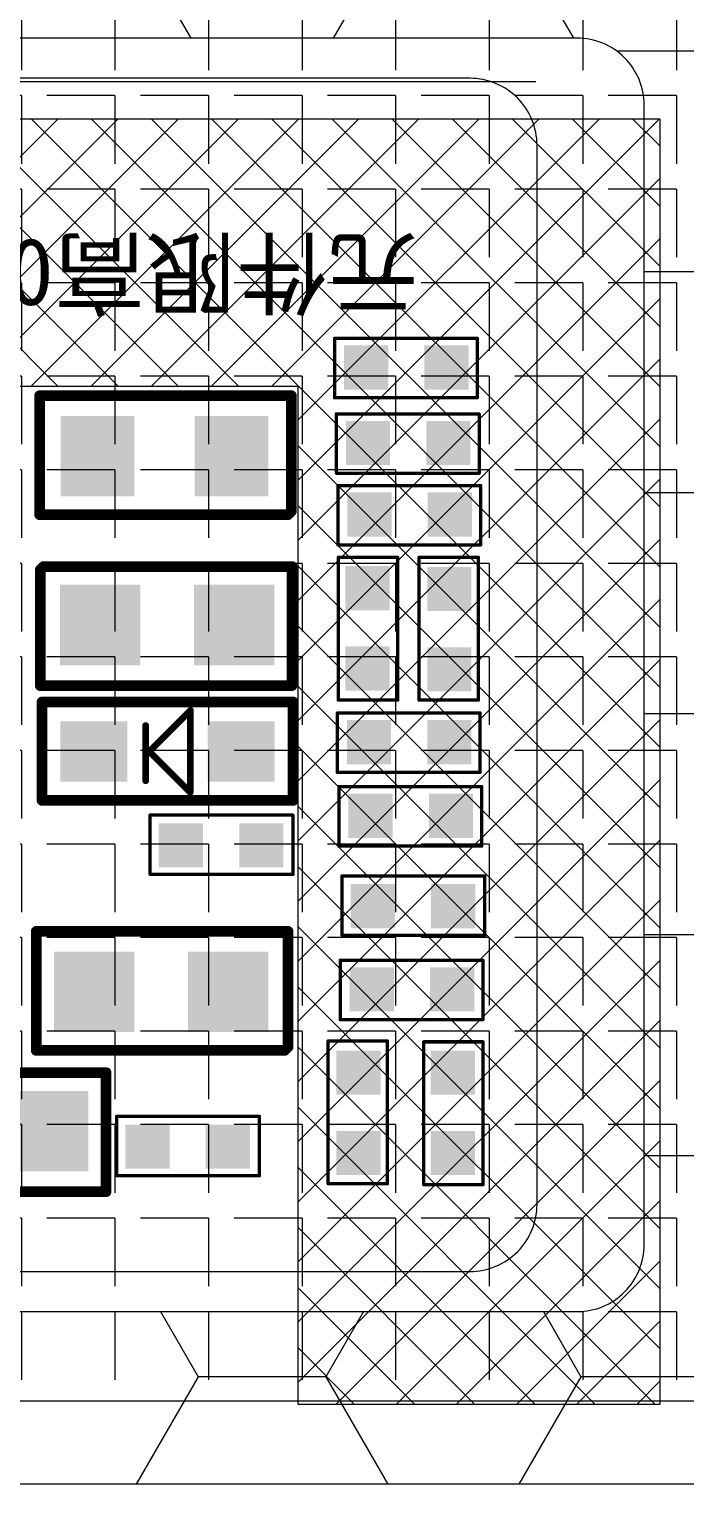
# Model space of a CAD drawing. Header units: millimetres. Extents: x 1845 to 2650, y -178 to 579.
# Drawn here: x 2600.3 to 2605.2, y 294.01 to 304.92 of the extents above; entities that cross this region are included whole.
import ezdxf
from ezdxf.lldxf.tags import DXFTag

# ---------------------------------------------------------------- set-up
doc = ezdxf.new("R2010")
doc.units = ezdxf.units.MM
doc.layers.get('0').update_dxf_attribs({"lineweight": 5})
for name, color, linetype in [('EMI', 5, 'Continuous'), ('TOPLAYER', 1, 'Continuous'), ('TOPOVERLAY', 2, 'Continuous'), ('TOPPASTE', 8, 'Continuous'), ('TOPSOLDER', 216, 'Continuous')]:
    doc.layers.add(name, color=color, linetype=linetype)
doc.layers.add('ITO', color=2, linetype='Continuous', lineweight=5)
doc.styles.get("Standard").update_dxf_attribs({"font": 'txt', "bigfont": 'gbcbig.shx'})
tags = doc.linetypes.add('CENTER', pattern=[0.6, 0.375, -0.075, 0.075, -0.075]).pattern_tags.tags
tags[10:11] = [DXFTag(74, 4), DXFTag(75, 0), DXFTag(340, '0'), DXFTag(46, 1.0), DXFTag(50, 0.0), DXFTag(44, 0.0), DXFTag(45, 0.0)]
tags[8:9] = [DXFTag(74, 4), DXFTag(75, 0), DXFTag(340, '0'), DXFTag(46, 1.0), DXFTag(50, 0.0), DXFTag(44, 0.0), DXFTag(45, 0.0)]
tags[6:7] = [DXFTag(74, 4), DXFTag(75, 0), DXFTag(340, '0'), DXFTag(46, 1.0), DXFTag(50, 0.0), DXFTag(44, 0.0), DXFTag(45, 0.0)]
tags[4:5] = [DXFTag(74, 4), DXFTag(75, 0), DXFTag(340, '0'), DXFTag(46, 1.0), DXFTag(50, 0.0), DXFTag(44, 0.0), DXFTag(45, 0.0)]

# ---------------------------------------------------------------- blocks, each defined once
blk = doc.blocks.new('R196GRM-001-PNL-V01-C')
at = {"layer": 'ITO', "color": 1, "linetype": 'CENTER', "lineweight": 5}
blk.add_lwpolyline([(1286.22, -137.712), (1267.868, -137.712)], dxfattribs=at)
blk = doc.blocks.new('R196GRK-001-CVL-V01-C')
at = {"lineweight": 5}
h = blk.add_hatch(color=256, dxfattribs=at)
h.dxf.hatch_style = 1
h.paths.add_polyline_path([(2304.699, 307.08), (2304.699, 306.78), (2304.949, 306.78), (2304.949, 307.08), (2305.249, 307.08), (2305.249, 307.33), (2304.949, 307.33), (2304.949, 307.63), (2304.699, 307.63), (2304.699, 307.33), (2304.399, 307.33), (2304.399, 307.08)])
edge = h.paths.add_edge_path()
edge.add_line((2312.759, 306.584), (2296.889, 306.584))
edge.add_arc((2296.889, 297.784), 8.8, 90, 180)
edge.add_line((2288.089, 297.784), (2288.089, 273.774))
edge.add_arc((2296.889, 273.774), 8.8, 180, 270)
edge.add_line((2296.889, 264.974), (2312.759, 264.974))
edge.add_arc((2312.759, 273.774), 8.8, 270, 360)
edge.add_line((2321.559, 273.774), (2321.559, 297.784))
edge.add_arc((2312.759, 297.784), 8.8, 0, 90)
edge = h.paths.add_edge_path(flags=16)
edge.add_line((2312.759, 306.384), (2296.889, 306.384))
edge.add_arc((2296.889, 297.784), 8.6, 90, 180)
edge.add_line((2288.289, 297.784), (2288.289, 273.774))
edge.add_arc((2296.889, 273.774), 8.6, 180, 270)
edge.add_line((2296.889, 265.174), (2312.759, 265.174))
edge.add_arc((2312.759, 273.774), 8.6, 270, 360)
edge.add_line((2321.359, 273.774), (2321.359, 297.784))
edge.add_arc((2312.759, 297.784), 8.6, 0, 90)
blk = doc.blocks.new('DIODE_SCHOTTKY_2')
at = {"layer": 'TOPLAYER'}
for points in [[(-0.249999, -0.224998), (0.249999, -0.224998), (-0.249999, 0.224998), (0.249999, 0.224998)], [(0.849998, -0.224998), (1.349997, -0.224998), (0.849998, 0.224998), (1.349997, 0.224998)]]:
    blk.add_solid(points, dxfattribs=at)
at = {"layer": 'TOPOVERLAY'}
for points, const_width in [([(-0.387835, 0.364609), (1.486865, 0.364609)], 0.08001), ([(-0.387835, 0.364609), (-0.387835, -0.37039)], 0.08001), ([(0.380865, 0.304251), (0.380865, -0.30639)], 0.05), ([(0.380865, 0.304251), (0.686186, -0.001069)], 0.05), ([(1.486865, 0.364609), (1.486865, -0.37039)], 0.08001), ([(0.713064, 0.218011), (0.713064, -0.19479)], 0.05), ([(0.686186, -0.001069), (0.379265, -0.30799)], 0.05), ([(-0.387835, -0.37039), (1.486865, -0.37039)], 0.08001)]:
    blk.add_lwpolyline(points, dxfattribs=dict(at, const_width=const_width))
for points, const_width in [([(-0.407838, 0.364609, 1), (-0.367833, 0.364609, 1)], 0.040005), ([(-0.407838, 0.364609, 1), (-0.367833, 0.364609, 1)], 0.040005), ([(0.368366, 0.304251, 1), (0.393365, 0.304251, 1)], 0.024999), ([(0.368366, 0.304251, 1), (0.393365, 0.304251, 1)], 0.024999), ([(1.466863, 0.364609, 1), (1.506868, 0.364609, 1)], 0.040005), ([(1.466863, 0.364609, 1), (1.506868, 0.364609, 1)], 0.040005), ([(0.700565, 0.218011, 1), (0.725564, 0.218011, 1)], 0.024999), ([(0.673687, -0.001069, 1), (0.698685, -0.001069, 1)], 0.024999), ([(0.673687, -0.001069, 1), (0.698685, -0.001069, 1)], 0.024999), ([(0.700565, -0.19479, 1), (0.725564, -0.19479, 1)], 0.024999), ([(0.366766, -0.30799, 1), (0.391765, -0.30799, 1)], 0.024999), ([(0.368366, -0.30639, 1), (0.393365, -0.30639, 1)], 0.024999), ([(-0.407838, -0.37039, 1), (-0.367833, -0.37039, 1)], 0.040005), ([(-0.407838, -0.37039, 1), (-0.367833, -0.37039, 1)], 0.040005), ([(1.466863, -0.37039, 1), (1.506868, -0.37039, 1)], 0.040005), ([(1.466863, -0.37039, 1), (1.506868, -0.37039, 1)], 0.040005)]:
    blk.add_lwpolyline(points, format="xyb", close=True, dxfattribs=dict(at, const_width=const_width))
at = {"layer": 'TOPPASTE'}
for points in [[(-0.249999, -0.224998), (0.249999, -0.224998), (-0.249999, 0.224998), (0.249999, 0.224998)], [(0.849998, -0.224998), (1.349997, -0.224998), (0.849998, 0.224998), (1.349997, 0.224998)]]:
    blk.add_solid(points, dxfattribs=at)
at = {"layer": 'TOPSOLDER'}
for points in [[(-0.249999, -0.224998), (0.249999, -0.224998), (-0.249999, 0.224998), (0.249999, 0.224998)], [(0.849998, -0.224998), (1.349997, -0.224998), (0.849998, 0.224998), (1.349997, 0.224998)]]:
    blk.add_solid(points, dxfattribs=at)
blk = doc.blocks.new('0201_4')
at = {"layer": 'TOPLAYER'}
for points in [[(0.164998, -0.165001), (0.164998, 0.165001), (-0.164998, -0.165001), (-0.164998, 0.165001)], [(0.764997, -0.165001), (0.764997, 0.165001), (0.435, -0.165001), (0.435, 0.165001)]]:
    blk.add_solid(points, dxfattribs=at)
at = {"layer": 'TOPOVERLAY', "const_width": 0.025001}
for points in [[(-0.23, 0.225999), (-0.181, 0.225999)], [(-0.23, 0.225999), (-0.23, -0.217)], [(-0.18, 0.225999), (0.836, 0.225999)], [(0.836, 0.225999), (0.836, -0.217)], [(-0.23, -0.217), (0.836, -0.217)]]:
    blk.add_lwpolyline(points, dxfattribs=at)
at = {"layer": 'TOPOVERLAY', "const_width": 0.012499}
for points in [[(-0.23625, 0.225999, 1), (-0.223749, 0.225999, 1)], [(-0.23625, 0.225999, 1), (-0.223749, 0.225999, 1)], [(-0.187251, 0.225999, 1), (-0.174749, 0.225999, 1)], [(-0.186251, 0.225999, 1), (-0.173749, 0.225999, 1)], [(0.829749, 0.225999, 1), (0.842251, 0.225999, 1)], [(0.829749, 0.225999, 1), (0.842251, 0.225999, 1)], [(-0.23625, -0.217, 1), (-0.223749, -0.217, 1)], [(-0.23625, -0.217, 1), (-0.223749, -0.217, 1)], [(0.829749, -0.217, 1), (0.842251, -0.217, 1)], [(0.829749, -0.217, 1), (0.842251, -0.217, 1)]]:
    blk.add_lwpolyline(points, format="xyb", close=True, dxfattribs=at)
at = {"layer": 'TOPPASTE'}
for points in [[(0.164998, -0.165001), (0.164998, 0.165001), (-0.164998, -0.165001), (-0.164998, 0.165001)], [(0.764997, -0.165001), (0.764997, 0.165001), (0.435, -0.165001), (0.435, 0.165001)]]:
    blk.add_solid(points, dxfattribs=at)
at = {"layer": 'TOPSOLDER'}
for points in [[(0.164998, -0.165001), (0.164998, 0.165001), (-0.164998, -0.165001), (-0.164998, 0.165001)], [(0.764997, -0.165001), (0.764997, 0.165001), (0.435, -0.165001), (0.435, 0.165001)]]:
    blk.add_solid(points, dxfattribs=at)
blk = doc.blocks.new('0201_5')
at = {"layer": 'TOPLAYER'}
for points in [[(0.164998, -0.165001), (0.164998, 0.165001), (-0.164998, -0.165001), (-0.164998, 0.165001)], [(0.764997, -0.165001), (0.764997, 0.165001), (0.435, -0.165001), (0.435, 0.165001)]]:
    blk.add_solid(points, dxfattribs=at)
at = {"layer": 'TOPOVERLAY', "const_width": 0.025001}
for points in [[(-0.23, 0.225999), (-0.181, 0.225999)], [(-0.23, 0.225999), (-0.23, -0.217)], [(-0.18, 0.225999), (0.836, 0.225999)], [(0.836, 0.225999), (0.836, -0.217)], [(-0.23, -0.217), (0.836, -0.217)]]:
    blk.add_lwpolyline(points, dxfattribs=at)
at = {"layer": 'TOPOVERLAY', "const_width": 0.012499}
for points in [[(-0.23625, 0.225999, 1), (-0.223749, 0.225999, 1)], [(-0.23625, 0.225999, 1), (-0.223749, 0.225999, 1)], [(-0.187251, 0.225999, 1), (-0.174749, 0.225999, 1)], [(-0.186251, 0.225999, 1), (-0.173749, 0.225999, 1)], [(0.829749, 0.225999, 1), (0.842251, 0.225999, 1)], [(0.829749, 0.225999, 1), (0.842251, 0.225999, 1)], [(-0.23625, -0.217, 1), (-0.223749, -0.217, 1)], [(-0.23625, -0.217, 1), (-0.223749, -0.217, 1)], [(0.829749, -0.217, 1), (0.842251, -0.217, 1)], [(0.829749, -0.217, 1), (0.842251, -0.217, 1)]]:
    blk.add_lwpolyline(points, format="xyb", close=True, dxfattribs=at)
at = {"layer": 'TOPPASTE'}
for points in [[(0.164998, -0.165001), (0.164998, 0.165001), (-0.164998, -0.165001), (-0.164998, 0.165001)], [(0.764997, -0.165001), (0.764997, 0.165001), (0.435, -0.165001), (0.435, 0.165001)]]:
    blk.add_solid(points, dxfattribs=at)
at = {"layer": 'TOPSOLDER'}
for points in [[(0.164998, -0.165001), (0.164998, 0.165001), (-0.164998, -0.165001), (-0.164998, 0.165001)], [(0.764997, -0.165001), (0.764997, 0.165001), (0.435, -0.165001), (0.435, 0.165001)]]:
    blk.add_solid(points, dxfattribs=at)
blk = doc.blocks.new('0201_8')
at = {"layer": 'TOPLAYER'}
for points in [[(0.164998, -0.165001), (0.164998, 0.165001), (-0.164998, -0.165001), (-0.164998, 0.165001)], [(0.764997, -0.165001), (0.764997, 0.165001), (0.435, -0.165001), (0.435, 0.165001)]]:
    blk.add_solid(points, dxfattribs=at)
at = {"layer": 'TOPOVERLAY', "const_width": 0.025001}
for points in [[(-0.23, 0.225999), (-0.181, 0.225999)], [(-0.23, 0.225999), (-0.23, -0.217)], [(-0.18, 0.225999), (0.836, 0.225999)], [(0.836, 0.225999), (0.836, -0.217)], [(-0.23, -0.217), (0.836, -0.217)]]:
    blk.add_lwpolyline(points, dxfattribs=at)
at = {"layer": 'TOPOVERLAY', "const_width": 0.012499}
for points in [[(-0.23625, 0.225999, 1), (-0.223749, 0.225999, 1)], [(-0.23625, 0.225999, 1), (-0.223749, 0.225999, 1)], [(-0.187251, 0.225999, 1), (-0.174749, 0.225999, 1)], [(-0.186251, 0.225999, 1), (-0.173749, 0.225999, 1)], [(0.829749, 0.225999, 1), (0.842251, 0.225999, 1)], [(0.829749, 0.225999, 1), (0.842251, 0.225999, 1)], [(-0.23625, -0.217, 1), (-0.223749, -0.217, 1)], [(-0.23625, -0.217, 1), (-0.223749, -0.217, 1)], [(0.829749, -0.217, 1), (0.842251, -0.217, 1)], [(0.829749, -0.217, 1), (0.842251, -0.217, 1)]]:
    blk.add_lwpolyline(points, format="xyb", close=True, dxfattribs=at)
at = {"layer": 'TOPPASTE'}
for points in [[(0.164998, -0.165001), (0.164998, 0.165001), (-0.164998, -0.165001), (-0.164998, 0.165001)], [(0.764997, -0.165001), (0.764997, 0.165001), (0.435, -0.165001), (0.435, 0.165001)]]:
    blk.add_solid(points, dxfattribs=at)
at = {"layer": 'TOPSOLDER'}
for points in [[(0.164998, -0.165001), (0.164998, 0.165001), (-0.164998, -0.165001), (-0.164998, 0.165001)], [(0.764997, -0.165001), (0.764997, 0.165001), (0.435, -0.165001), (0.435, 0.165001)]]:
    blk.add_solid(points, dxfattribs=at)
blk = doc.blocks.new('0201_9')
at = {"layer": 'TOPLAYER'}
for points in [[(0.164998, -0.165001), (0.164998, 0.165001), (-0.164998, -0.165001), (-0.164998, 0.165001)], [(0.764997, -0.165001), (0.764997, 0.165001), (0.435, -0.165001), (0.435, 0.165001)]]:
    blk.add_solid(points, dxfattribs=at)
at = {"layer": 'TOPOVERLAY', "const_width": 0.025001}
for points in [[(-0.23, -0.217), (-0.23, 0.225999)], [(-0.181, 0.225999), (-0.23, 0.225999)], [(0.836, 0.225999), (-0.18, 0.225999)], [(0.836, -0.217), (0.836, 0.225999)], [(0.836, -0.217), (-0.23, -0.217)]]:
    blk.add_lwpolyline(points, dxfattribs=at)
at = {"layer": 'TOPOVERLAY', "const_width": 0.012499}
for points in [[(-0.23625, 0.225999, 1), (-0.223749, 0.225999, 1)], [(-0.23625, 0.225999, 1), (-0.223749, 0.225999, 1)], [(-0.187251, 0.225999, 1), (-0.174749, 0.225999, 1)], [(-0.186251, 0.225999, 1), (-0.173749, 0.225999, 1)], [(0.829749, 0.225999, 1), (0.842251, 0.225999, 1)], [(0.829749, 0.225999, 1), (0.842251, 0.225999, 1)], [(-0.23625, -0.217, 1), (-0.223749, -0.217, 1)], [(-0.23625, -0.217, 1), (-0.223749, -0.217, 1)], [(0.829749, -0.217, 1), (0.842251, -0.217, 1)], [(0.829749, -0.217, 1), (0.842251, -0.217, 1)]]:
    blk.add_lwpolyline(points, format="xyb", close=True, dxfattribs=at)
at = {"layer": 'TOPPASTE'}
for points in [[(0.164998, -0.165001), (0.164998, 0.165001), (-0.164998, -0.165001), (-0.164998, 0.165001)], [(0.764997, -0.165001), (0.764997, 0.165001), (0.435, -0.165001), (0.435, 0.165001)]]:
    blk.add_solid(points, dxfattribs=at)
at = {"layer": 'TOPSOLDER'}
for points in [[(0.164998, -0.165001), (0.164998, 0.165001), (-0.164998, -0.165001), (-0.164998, 0.165001)], [(0.764997, -0.165001), (0.764997, 0.165001), (0.435, -0.165001), (0.435, 0.165001)]]:
    blk.add_solid(points, dxfattribs=at)
blk = doc.blocks.new('0201_10')
at = {"layer": 'TOPLAYER'}
for points in [[(0.164998, -0.165001), (0.164998, 0.165001), (-0.164998, -0.165001), (-0.164998, 0.165001)], [(0.764997, -0.165001), (0.764997, 0.165001), (0.435, -0.165001), (0.435, 0.165001)]]:
    blk.add_solid(points, dxfattribs=at)
at = {"layer": 'TOPOVERLAY', "const_width": 0.025001}
for points in [[(-0.181, 0.225999), (-0.23, 0.225999)], [(-0.23, -0.217), (-0.23, 0.225999)], [(0.836, 0.225999), (-0.18, 0.225999)], [(0.836, -0.217), (0.836, 0.225999)], [(0.836, -0.217), (-0.23, -0.217)]]:
    blk.add_lwpolyline(points, dxfattribs=at)
at = {"layer": 'TOPOVERLAY', "const_width": 0.012499}
for points in [[(-0.23625, 0.225999, 1), (-0.223749, 0.225999, 1)], [(-0.23625, 0.225999, 1), (-0.223749, 0.225999, 1)], [(-0.187251, 0.225999, 1), (-0.174749, 0.225999, 1)], [(-0.186251, 0.225999, 1), (-0.173749, 0.225999, 1)], [(0.829749, 0.225999, 1), (0.842251, 0.225999, 1)], [(0.829749, 0.225999, 1), (0.842251, 0.225999, 1)], [(-0.23625, -0.217, 1), (-0.223749, -0.217, 1)], [(-0.23625, -0.217, 1), (-0.223749, -0.217, 1)], [(0.829749, -0.217, 1), (0.842251, -0.217, 1)], [(0.829749, -0.217, 1), (0.842251, -0.217, 1)]]:
    blk.add_lwpolyline(points, format="xyb", close=True, dxfattribs=at)
at = {"layer": 'TOPPASTE'}
for points in [[(0.164998, -0.165001), (0.164998, 0.165001), (-0.164998, -0.165001), (-0.164998, 0.165001)], [(0.764997, -0.165001), (0.764997, 0.165001), (0.435, -0.165001), (0.435, 0.165001)]]:
    blk.add_solid(points, dxfattribs=at)
at = {"layer": 'TOPSOLDER'}
for points in [[(0.164998, -0.165001), (0.164998, 0.165001), (-0.164998, -0.165001), (-0.164998, 0.165001)], [(0.764997, -0.165001), (0.764997, 0.165001), (0.435, -0.165001), (0.435, 0.165001)]]:
    blk.add_solid(points, dxfattribs=at)
blk = doc.blocks.new('0201_11')
at = {"layer": 'TOPLAYER'}
for points in [[(0.164998, -0.165001), (0.164998, 0.165001), (-0.164998, -0.165001), (-0.164998, 0.165001)], [(0.764997, -0.165001), (0.764997, 0.165001), (0.435, -0.165001), (0.435, 0.165001)]]:
    blk.add_solid(points, dxfattribs=at)
at = {"layer": 'TOPOVERLAY', "const_width": 0.025001}
for points in [[(-0.181, 0.225999), (-0.23, 0.225999)], [(-0.23, -0.217), (-0.23, 0.225999)], [(0.836, 0.225999), (-0.18, 0.225999)], [(0.836, -0.217), (0.836, 0.225999)], [(0.836, -0.217), (-0.23, -0.217)]]:
    blk.add_lwpolyline(points, dxfattribs=at)
at = {"layer": 'TOPOVERLAY', "const_width": 0.012499}
for points in [[(-0.23625, 0.225999, 1), (-0.223749, 0.225999, 1)], [(-0.23625, 0.225999, 1), (-0.223749, 0.225999, 1)], [(-0.187251, 0.225999, 1), (-0.174749, 0.225999, 1)], [(-0.186251, 0.225999, 1), (-0.173749, 0.225999, 1)], [(0.829749, 0.225999, 1), (0.842251, 0.225999, 1)], [(0.829749, 0.225999, 1), (0.842251, 0.225999, 1)], [(-0.23625, -0.217, 1), (-0.223749, -0.217, 1)], [(-0.23625, -0.217, 1), (-0.223749, -0.217, 1)], [(0.829749, -0.217, 1), (0.842251, -0.217, 1)], [(0.829749, -0.217, 1), (0.842251, -0.217, 1)]]:
    blk.add_lwpolyline(points, format="xyb", close=True, dxfattribs=at)
at = {"layer": 'TOPPASTE'}
for points in [[(0.164998, -0.165001), (0.164998, 0.165001), (-0.164998, -0.165001), (-0.164998, 0.165001)], [(0.764997, -0.165001), (0.764997, 0.165001), (0.435, -0.165001), (0.435, 0.165001)]]:
    blk.add_solid(points, dxfattribs=at)
at = {"layer": 'TOPSOLDER'}
for points in [[(0.164998, -0.165001), (0.164998, 0.165001), (-0.164998, -0.165001), (-0.164998, 0.165001)], [(0.764997, -0.165001), (0.764997, 0.165001), (0.435, -0.165001), (0.435, 0.165001)]]:
    blk.add_solid(points, dxfattribs=at)
blk = doc.blocks.new('0201_12')
at = {"layer": 'TOPLAYER'}
for points in [[(0.164998, -0.165001), (0.164998, 0.165001), (-0.164998, -0.165001), (-0.164998, 0.165001)], [(0.764997, -0.165001), (0.764997, 0.165001), (0.435, -0.165001), (0.435, 0.165001)]]:
    blk.add_solid(points, dxfattribs=at)
at = {"layer": 'TOPOVERLAY', "const_width": 0.025001}
for points in [[(-0.23, -0.217), (-0.23, 0.225999)], [(-0.23, 0.225999), (-0.181, 0.225999)], [(-0.18, 0.225999), (0.836, 0.225999)], [(0.836, -0.217), (0.836, 0.225999)], [(-0.23, -0.217), (0.836, -0.217)]]:
    blk.add_lwpolyline(points, dxfattribs=at)
at = {"layer": 'TOPOVERLAY', "const_width": 0.012499}
for points in [[(-0.23625, 0.225999, 1), (-0.223749, 0.225999, 1)], [(-0.23625, 0.225999, 1), (-0.223749, 0.225999, 1)], [(-0.187251, 0.225999, 1), (-0.174749, 0.225999, 1)], [(-0.186251, 0.225999, 1), (-0.173749, 0.225999, 1)], [(0.829749, 0.225999, 1), (0.842251, 0.225999, 1)], [(0.829749, 0.225999, 1), (0.842251, 0.225999, 1)], [(-0.23625, -0.217, 1), (-0.223749, -0.217, 1)], [(-0.23625, -0.217, 1), (-0.223749, -0.217, 1)], [(0.829749, -0.217, 1), (0.842251, -0.217, 1)], [(0.829749, -0.217, 1), (0.842251, -0.217, 1)]]:
    blk.add_lwpolyline(points, format="xyb", close=True, dxfattribs=at)
at = {"layer": 'TOPPASTE'}
for points in [[(0.164998, -0.165001), (0.164998, 0.165001), (-0.164998, -0.165001), (-0.164998, 0.165001)], [(0.764997, -0.165001), (0.764997, 0.165001), (0.435, -0.165001), (0.435, 0.165001)]]:
    blk.add_solid(points, dxfattribs=at)
at = {"layer": 'TOPSOLDER'}
for points in [[(0.164998, -0.165001), (0.164998, 0.165001), (-0.164998, -0.165001), (-0.164998, 0.165001)], [(0.764997, -0.165001), (0.764997, 0.165001), (0.435, -0.165001), (0.435, 0.165001)]]:
    blk.add_solid(points, dxfattribs=at)
blk = doc.blocks.new('0201_13')
at = {"layer": 'TOPLAYER'}
for points in [[(0.164998, -0.165001), (0.164998, 0.165001), (-0.164998, -0.165001), (-0.164998, 0.165001)], [(0.764997, -0.165001), (0.764997, 0.165001), (0.435, -0.165001), (0.435, 0.165001)]]:
    blk.add_solid(points, dxfattribs=at)
at = {"layer": 'TOPOVERLAY', "const_width": 0.025001}
for points in [[(-0.23, 0.225999), (-0.23, -0.217)], [(-0.23, 0.225999), (-0.181, 0.225999)], [(-0.18, 0.225999), (0.836, 0.225999)], [(0.836, 0.225999), (0.836, -0.217)], [(-0.23, -0.217), (0.836, -0.217)]]:
    blk.add_lwpolyline(points, dxfattribs=at)
at = {"layer": 'TOPOVERLAY', "const_width": 0.012499}
for points in [[(-0.23625, 0.225999, 1), (-0.223749, 0.225999, 1)], [(-0.23625, 0.225999, 1), (-0.223749, 0.225999, 1)], [(-0.187251, 0.225999, 1), (-0.174749, 0.225999, 1)], [(-0.186251, 0.225999, 1), (-0.173749, 0.225999, 1)], [(0.829749, 0.225999, 1), (0.842251, 0.225999, 1)], [(0.829749, 0.225999, 1), (0.842251, 0.225999, 1)], [(-0.23625, -0.217, 1), (-0.223749, -0.217, 1)], [(-0.23625, -0.217, 1), (-0.223749, -0.217, 1)], [(0.829749, -0.217, 1), (0.842251, -0.217, 1)], [(0.829749, -0.217, 1), (0.842251, -0.217, 1)]]:
    blk.add_lwpolyline(points, format="xyb", close=True, dxfattribs=at)
at = {"layer": 'TOPPASTE'}
for points in [[(0.164998, -0.165001), (0.164998, 0.165001), (-0.164998, -0.165001), (-0.164998, 0.165001)], [(0.764997, -0.165001), (0.764997, 0.165001), (0.435, -0.165001), (0.435, 0.165001)]]:
    blk.add_solid(points, dxfattribs=at)
at = {"layer": 'TOPSOLDER'}
for points in [[(0.164998, -0.165001), (0.164998, 0.165001), (-0.164998, -0.165001), (-0.164998, 0.165001)], [(0.764997, -0.165001), (0.764997, 0.165001), (0.435, -0.165001), (0.435, 0.165001)]]:
    blk.add_solid(points, dxfattribs=at)
blk = doc.blocks.new('0201_14')
at = {"layer": 'TOPLAYER'}
for points in [[(0.164998, -0.165001), (0.164998, 0.165001), (-0.164998, -0.165001), (-0.164998, 0.165001)], [(0.764997, -0.165001), (0.764997, 0.165001), (0.435, -0.165001), (0.435, 0.165001)]]:
    blk.add_solid(points, dxfattribs=at)
at = {"layer": 'TOPOVERLAY', "const_width": 0.025001}
for points in [[(-0.23, -0.217), (-0.23, 0.225999)], [(-0.23, 0.225999), (-0.181, 0.225999)], [(-0.18, 0.225999), (0.836, 0.225999)], [(0.836, -0.217), (0.836, 0.225999)], [(-0.23, -0.217), (0.836, -0.217)]]:
    blk.add_lwpolyline(points, dxfattribs=at)
at = {"layer": 'TOPOVERLAY', "const_width": 0.012499}
for points in [[(-0.23625, 0.225999, 1), (-0.223749, 0.225999, 1)], [(-0.23625, 0.225999, 1), (-0.223749, 0.225999, 1)], [(-0.187251, 0.225999, 1), (-0.174749, 0.225999, 1)], [(-0.186251, 0.225999, 1), (-0.173749, 0.225999, 1)], [(0.829749, 0.225999, 1), (0.842251, 0.225999, 1)], [(0.829749, 0.225999, 1), (0.842251, 0.225999, 1)], [(-0.23625, -0.217, 1), (-0.223749, -0.217, 1)], [(-0.23625, -0.217, 1), (-0.223749, -0.217, 1)], [(0.829749, -0.217, 1), (0.842251, -0.217, 1)], [(0.829749, -0.217, 1), (0.842251, -0.217, 1)]]:
    blk.add_lwpolyline(points, format="xyb", close=True, dxfattribs=at)
at = {"layer": 'TOPPASTE'}
for points in [[(0.164998, -0.165001), (0.164998, 0.165001), (-0.164998, -0.165001), (-0.164998, 0.165001)], [(0.764997, -0.165001), (0.764997, 0.165001), (0.435, -0.165001), (0.435, 0.165001)]]:
    blk.add_solid(points, dxfattribs=at)
at = {"layer": 'TOPSOLDER'}
for points in [[(0.164998, -0.165001), (0.164998, 0.165001), (-0.164998, -0.165001), (-0.164998, 0.165001)], [(0.764997, -0.165001), (0.764997, 0.165001), (0.435, -0.165001), (0.435, 0.165001)]]:
    blk.add_solid(points, dxfattribs=at)
blk = doc.blocks.new('0201_17')
at = {"layer": 'TOPLAYER'}
for points in [[(0.164998, -0.165001), (0.164998, 0.165001), (-0.164998, -0.165001), (-0.164998, 0.165001)], [(0.764997, -0.165001), (0.764997, 0.165001), (0.435, -0.165001), (0.435, 0.165001)]]:
    blk.add_solid(points, dxfattribs=at)
at = {"layer": 'TOPOVERLAY', "const_width": 0.025001}
for points in [[(-0.23, 0.225999), (-0.181, 0.225999)], [(-0.23, -0.217), (-0.23, 0.225999)], [(-0.18, 0.225999), (0.836, 0.225999)], [(0.836, -0.217), (0.836, 0.225999)], [(-0.23, -0.217), (0.836, -0.217)]]:
    blk.add_lwpolyline(points, dxfattribs=at)
at = {"layer": 'TOPOVERLAY', "const_width": 0.012499}
for points in [[(-0.23625, 0.225999, 1), (-0.223749, 0.225999, 1)], [(-0.23625, 0.225999, 1), (-0.223749, 0.225999, 1)], [(-0.187251, 0.225999, 1), (-0.174749, 0.225999, 1)], [(-0.186251, 0.225999, 1), (-0.173749, 0.225999, 1)], [(0.829749, 0.225999, 1), (0.842251, 0.225999, 1)], [(0.829749, 0.225999, 1), (0.842251, 0.225999, 1)], [(-0.23625, -0.217, 1), (-0.223749, -0.217, 1)], [(-0.23625, -0.217, 1), (-0.223749, -0.217, 1)], [(0.829749, -0.217, 1), (0.842251, -0.217, 1)], [(0.829749, -0.217, 1), (0.842251, -0.217, 1)]]:
    blk.add_lwpolyline(points, format="xyb", close=True, dxfattribs=at)
at = {"layer": 'TOPPASTE'}
for points in [[(0.164998, -0.165001), (0.164998, 0.165001), (-0.164998, -0.165001), (-0.164998, 0.165001)], [(0.764997, -0.165001), (0.764997, 0.165001), (0.435, -0.165001), (0.435, 0.165001)]]:
    blk.add_solid(points, dxfattribs=at)
at = {"layer": 'TOPSOLDER'}
for points in [[(0.164998, -0.165001), (0.164998, 0.165001), (-0.164998, -0.165001), (-0.164998, 0.165001)], [(0.764997, -0.165001), (0.764997, 0.165001), (0.435, -0.165001), (0.435, 0.165001)]]:
    blk.add_solid(points, dxfattribs=at)
blk = doc.blocks.new('0402S_20')
at = {"layer": 'TOPLAYER'}
for points in [[(-0.273055, 0.305189), (-0.823051, 0.305189), (-0.273055, -0.29481), (-0.823051, -0.29481)], [(0.726943, 0.305189), (0.176947, 0.305189), (0.726943, -0.29481), (0.176947, -0.29481)]]:
    blk.add_solid(points, dxfattribs=at)
at = {"layer": 'TOPOVERLAY', "const_width": 0.08001}
for points in [[(0.899747, 0.457589), (-0.979853, 0.457589)], [(-0.979853, 0.457589), (-0.979853, -0.431411)], [(0.899747, 0.457589), (0.899747, -0.406011)], [(0.874347, -0.431411), (-0.979853, -0.431411)], [(0.899747, -0.406011), (0.874347, -0.431411)]]:
    blk.add_lwpolyline(points, dxfattribs=at)
at = {"layer": 'TOPOVERLAY', "const_width": 0.040005}
for points in [[(-0.999856, 0.457589, 1), (-0.959851, 0.457589, 1)], [(-0.999856, 0.457589, 1), (-0.959851, 0.457589, 1)], [(0.879744, 0.457589, 1), (0.919749, 0.457589, 1)], [(0.879744, 0.457589, 1), (0.919749, 0.457589, 1)], [(-0.999856, -0.431411, 1), (-0.959851, -0.431411, 1)], [(-0.999856, -0.431411, 1), (-0.959851, -0.431411, 1)], [(0.854344, -0.431411, 1), (0.894349, -0.431411, 1)], [(0.854344, -0.431411, 1), (0.894349, -0.431411, 1)], [(0.879744, -0.406011, 1), (0.919749, -0.406011, 1)], [(0.879744, -0.406011, 1), (0.919749, -0.406011, 1)]]:
    blk.add_lwpolyline(points, format="xyb", close=True, dxfattribs=at)
at = {"layer": 'TOPPASTE'}
for points in [[(-0.273055, 0.305189), (-0.823051, 0.305189), (-0.273055, -0.29481), (-0.823051, -0.29481)], [(0.726943, 0.305189), (0.176947, 0.305189), (0.726943, -0.29481), (0.176947, -0.29481)]]:
    blk.add_solid(points, dxfattribs=at)
at = {"layer": 'TOPSOLDER'}
for points in [[(-0.273055, 0.305189), (-0.823051, 0.305189), (-0.273055, -0.29481), (-0.823051, -0.29481)], [(0.726943, 0.305189), (0.176947, 0.305189), (0.726943, -0.29481), (0.176947, -0.29481)]]:
    blk.add_solid(points, dxfattribs=at)
blk = doc.blocks.new('0402S_24')
at = {"layer": 'TOPLAYER'}
for points in [[(-0.248054, 0.305189), (-0.848053, 0.305189), (-0.248054, -0.29481), (-0.848053, -0.29481)], [(0.751944, 0.305189), (0.151945, 0.305189), (0.751944, -0.29481), (0.151945, -0.29481)]]:
    blk.add_solid(points, dxfattribs=at)
at = {"layer": 'TOPOVERLAY', "const_width": 0.08001}
for points in [[(-0.979853, -0.431411), (-0.979853, 0.457589)], [(-0.979853, 0.457589), (0.899747, 0.457589)], [(0.899747, -0.406011), (0.899747, 0.457589)], [(-0.979853, -0.431411), (0.874347, -0.431411)], [(0.874347, -0.431411), (0.899747, -0.406011)]]:
    blk.add_lwpolyline(points, dxfattribs=at)
at = {"layer": 'TOPOVERLAY', "const_width": 0.040005}
for points in [[(-0.999856, 0.457589, 1), (-0.959851, 0.457589, 1)], [(-0.999856, 0.457589, 1), (-0.959851, 0.457589, 1)], [(0.879744, 0.457589, 1), (0.919749, 0.457589, 1)], [(0.879744, 0.457589, 1), (0.919749, 0.457589, 1)], [(-0.999856, -0.431411, 1), (-0.959851, -0.431411, 1)], [(-0.999856, -0.431411, 1), (-0.959851, -0.431411, 1)], [(0.854344, -0.431411, 1), (0.894349, -0.431411, 1)], [(0.854344, -0.431411, 1), (0.894349, -0.431411, 1)], [(0.879744, -0.406011, 1), (0.919749, -0.406011, 1)], [(0.879744, -0.406011, 1), (0.919749, -0.406011, 1)]]:
    blk.add_lwpolyline(points, format="xyb", close=True, dxfattribs=at)
at = {"layer": 'TOPPASTE'}
for points in [[(-0.248054, 0.305189), (-0.848053, 0.305189), (-0.248054, -0.29481), (-0.848053, -0.29481)], [(0.751944, 0.305189), (0.151945, 0.305189), (0.751944, -0.29481), (0.151945, -0.29481)]]:
    blk.add_solid(points, dxfattribs=at)
at = {"layer": 'TOPSOLDER'}
for points in [[(-0.248054, 0.305189), (-0.848053, 0.305189), (-0.248054, -0.29481), (-0.848053, -0.29481)], [(0.751944, 0.305189), (0.151945, 0.305189), (0.751944, -0.29481), (0.151945, -0.29481)]]:
    blk.add_solid(points, dxfattribs=at)
blk = doc.blocks.new('0402S_26')
at = {"layer": 'TOPLAYER'}
for points in [[(-0.248054, 0.305189), (-0.848053, 0.305189), (-0.248054, -0.29481), (-0.848053, -0.29481)], [(0.751944, 0.305189), (0.151945, 0.305189), (0.751944, -0.29481), (0.151945, -0.29481)]]:
    blk.add_solid(points, dxfattribs=at)
at = {"layer": 'TOPOVERLAY', "const_width": 0.08001}
for points in [[(-0.979853, -0.431411), (-0.979853, 0.457589)], [(0.899747, 0.457589), (-0.979853, 0.457589)], [(0.899747, -0.406011), (0.899747, 0.457589)], [(0.874347, -0.431411), (-0.979853, -0.431411)], [(0.874347, -0.431411), (0.899747, -0.406011)]]:
    blk.add_lwpolyline(points, dxfattribs=at)
at = {"layer": 'TOPOVERLAY', "const_width": 0.040005}
for points in [[(-0.999856, 0.457589, 1), (-0.959851, 0.457589, 1)], [(-0.999856, 0.457589, 1), (-0.959851, 0.457589, 1)], [(0.879744, 0.457589, 1), (0.919749, 0.457589, 1)], [(0.879744, 0.457589, 1), (0.919749, 0.457589, 1)], [(-0.999856, -0.431411, 1), (-0.959851, -0.431411, 1)], [(-0.999856, -0.431411, 1), (-0.959851, -0.431411, 1)], [(0.854344, -0.431411, 1), (0.894349, -0.431411, 1)], [(0.854344, -0.431411, 1), (0.894349, -0.431411, 1)], [(0.879744, -0.406011, 1), (0.919749, -0.406011, 1)], [(0.879744, -0.406011, 1), (0.919749, -0.406011, 1)]]:
    blk.add_lwpolyline(points, format="xyb", close=True, dxfattribs=at)
at = {"layer": 'TOPPASTE'}
for points in [[(-0.248054, 0.305189), (-0.848053, 0.305189), (-0.248054, -0.29481), (-0.848053, -0.29481)], [(0.751944, 0.305189), (0.151945, 0.305189), (0.751944, -0.29481), (0.151945, -0.29481)]]:
    blk.add_solid(points, dxfattribs=at)
at = {"layer": 'TOPSOLDER'}
for points in [[(-0.248054, 0.305189), (-0.848053, 0.305189), (-0.248054, -0.29481), (-0.848053, -0.29481)], [(0.751944, 0.305189), (0.151945, 0.305189), (0.751944, -0.29481), (0.151945, -0.29481)]]:
    blk.add_solid(points, dxfattribs=at)
blk = doc.blocks.new('0402S_27')
at = {"layer": 'TOPLAYER'}
for points in [[(-0.248054, 0.305189), (-0.848053, 0.305189), (-0.248054, -0.29481), (-0.848053, -0.29481)], [(0.751944, 0.305189), (0.151945, 0.305189), (0.751944, -0.29481), (0.151945, -0.29481)]]:
    blk.add_solid(points, dxfattribs=at)
at = {"layer": 'TOPOVERLAY', "const_width": 0.08001}
for points in [[(-0.979853, 0.457589), (-0.979853, -0.431411)], [(0.899747, 0.457589), (-0.979853, 0.457589)], [(0.899747, 0.457589), (0.899747, -0.406011)], [(0.874347, -0.431411), (-0.979853, -0.431411)], [(0.899747, -0.406011), (0.874347, -0.431411)]]:
    blk.add_lwpolyline(points, dxfattribs=at)
at = {"layer": 'TOPOVERLAY', "const_width": 0.040005}
for points in [[(-0.999856, 0.457589, 1), (-0.959851, 0.457589, 1)], [(-0.999856, 0.457589, 1), (-0.959851, 0.457589, 1)], [(0.879744, 0.457589, 1), (0.919749, 0.457589, 1)], [(0.879744, 0.457589, 1), (0.919749, 0.457589, 1)], [(-0.999856, -0.431411, 1), (-0.959851, -0.431411, 1)], [(-0.999856, -0.431411, 1), (-0.959851, -0.431411, 1)], [(0.854344, -0.431411, 1), (0.894349, -0.431411, 1)], [(0.854344, -0.431411, 1), (0.894349, -0.431411, 1)], [(0.879744, -0.406011, 1), (0.919749, -0.406011, 1)], [(0.879744, -0.406011, 1), (0.919749, -0.406011, 1)]]:
    blk.add_lwpolyline(points, format="xyb", close=True, dxfattribs=at)
at = {"layer": 'TOPPASTE'}
for points in [[(-0.248054, 0.305189), (-0.848053, 0.305189), (-0.248054, -0.29481), (-0.848053, -0.29481)], [(0.751944, 0.305189), (0.151945, 0.305189), (0.751944, -0.29481), (0.151945, -0.29481)]]:
    blk.add_solid(points, dxfattribs=at)
at = {"layer": 'TOPSOLDER'}
for points in [[(-0.248054, 0.305189), (-0.848053, 0.305189), (-0.248054, -0.29481), (-0.848053, -0.29481)], [(0.751944, 0.305189), (0.151945, 0.305189), (0.751944, -0.29481), (0.151945, -0.29481)]]:
    blk.add_solid(points, dxfattribs=at)
blk = doc.blocks.new('0201_30')
at = {"layer": 'TOPLAYER'}
for points in [[(0.164998, -0.165001), (0.164998, 0.165001), (-0.164998, -0.165001), (-0.164998, 0.165001)], [(0.764997, -0.165001), (0.764997, 0.165001), (0.435, -0.165001), (0.435, 0.165001)]]:
    blk.add_solid(points, dxfattribs=at)
at = {"layer": 'TOPOVERLAY', "const_width": 0.025001}
for points in [[(-0.23, 0.225999), (-0.23, -0.217)], [(-0.181, 0.225999), (-0.23, 0.225999)], [(0.836, 0.225999), (-0.18, 0.225999)], [(0.836, 0.225999), (0.836, -0.217)], [(0.836, -0.217), (-0.23, -0.217)]]:
    blk.add_lwpolyline(points, dxfattribs=at)
at = {"layer": 'TOPOVERLAY', "const_width": 0.012499}
for points in [[(-0.23625, 0.225999, 1), (-0.223749, 0.225999, 1)], [(-0.23625, 0.225999, 1), (-0.223749, 0.225999, 1)], [(-0.187251, 0.225999, 1), (-0.174749, 0.225999, 1)], [(-0.186251, 0.225999, 1), (-0.173749, 0.225999, 1)], [(0.829749, 0.225999, 1), (0.842251, 0.225999, 1)], [(0.829749, 0.225999, 1), (0.842251, 0.225999, 1)], [(-0.23625, -0.217, 1), (-0.223749, -0.217, 1)], [(-0.23625, -0.217, 1), (-0.223749, -0.217, 1)], [(0.829749, -0.217, 1), (0.842251, -0.217, 1)], [(0.829749, -0.217, 1), (0.842251, -0.217, 1)]]:
    blk.add_lwpolyline(points, format="xyb", close=True, dxfattribs=at)
at = {"layer": 'TOPPASTE'}
for points in [[(0.164998, -0.165001), (0.164998, 0.165001), (-0.164998, -0.165001), (-0.164998, 0.165001)], [(0.764997, -0.165001), (0.764997, 0.165001), (0.435, -0.165001), (0.435, 0.165001)]]:
    blk.add_solid(points, dxfattribs=at)
at = {"layer": 'TOPSOLDER'}
for points in [[(0.164998, -0.165001), (0.164998, 0.165001), (-0.164998, -0.165001), (-0.164998, 0.165001)], [(0.764997, -0.165001), (0.764997, 0.165001), (0.435, -0.165001), (0.435, 0.165001)]]:
    blk.add_solid(points, dxfattribs=at)
blk = doc.blocks.new('0201_31')
at = {"layer": 'TOPLAYER'}
for points in [[(0.164998, -0.165001), (0.164998, 0.165001), (-0.164998, -0.165001), (-0.164998, 0.165001)], [(0.764997, -0.165001), (0.764997, 0.165001), (0.435, -0.165001), (0.435, 0.165001)]]:
    blk.add_solid(points, dxfattribs=at)
at = {"layer": 'TOPOVERLAY', "const_width": 0.025001}
for points in [[(-0.23, 0.225999), (-0.23, -0.217)], [(-0.181, 0.225999), (-0.23, 0.225999)], [(0.836, 0.225999), (-0.18, 0.225999)], [(0.836, 0.225999), (0.836, -0.217)], [(0.836, -0.217), (-0.23, -0.217)]]:
    blk.add_lwpolyline(points, dxfattribs=at)
at = {"layer": 'TOPOVERLAY', "const_width": 0.012499}
for points in [[(-0.23625, 0.225999, 1), (-0.223749, 0.225999, 1)], [(-0.23625, 0.225999, 1), (-0.223749, 0.225999, 1)], [(-0.187251, 0.225999, 1), (-0.174749, 0.225999, 1)], [(-0.186251, 0.225999, 1), (-0.173749, 0.225999, 1)], [(0.829749, 0.225999, 1), (0.842251, 0.225999, 1)], [(0.829749, 0.225999, 1), (0.842251, 0.225999, 1)], [(-0.23625, -0.217, 1), (-0.223749, -0.217, 1)], [(-0.23625, -0.217, 1), (-0.223749, -0.217, 1)], [(0.829749, -0.217, 1), (0.842251, -0.217, 1)], [(0.829749, -0.217, 1), (0.842251, -0.217, 1)]]:
    blk.add_lwpolyline(points, format="xyb", close=True, dxfattribs=at)
at = {"layer": 'TOPPASTE'}
for points in [[(0.164998, -0.165001), (0.164998, 0.165001), (-0.164998, -0.165001), (-0.164998, 0.165001)], [(0.764997, -0.165001), (0.764997, 0.165001), (0.435, -0.165001), (0.435, 0.165001)]]:
    blk.add_solid(points, dxfattribs=at)
at = {"layer": 'TOPSOLDER'}
for points in [[(0.164998, -0.165001), (0.164998, 0.165001), (-0.164998, -0.165001), (-0.164998, 0.165001)], [(0.764997, -0.165001), (0.764997, 0.165001), (0.435, -0.165001), (0.435, 0.165001)]]:
    blk.add_solid(points, dxfattribs=at)
blk = doc.blocks.new('0201_34')
at = {"layer": 'TOPLAYER'}
for points in [[(0.164998, -0.165001), (0.164998, 0.165001), (-0.164998, -0.165001), (-0.164998, 0.165001)], [(0.764997, -0.165001), (0.764997, 0.165001), (0.435, -0.165001), (0.435, 0.165001)]]:
    blk.add_solid(points, dxfattribs=at)
at = {"layer": 'TOPOVERLAY', "const_width": 0.025001}
for points in [[(-0.23, -0.217), (-0.23, 0.225999)], [(-0.181, 0.225999), (-0.23, 0.225999)], [(0.836, 0.225999), (-0.18, 0.225999)], [(0.836, -0.217), (0.836, 0.225999)], [(0.836, -0.217), (-0.23, -0.217)]]:
    blk.add_lwpolyline(points, dxfattribs=at)
at = {"layer": 'TOPOVERLAY', "const_width": 0.012499}
for points in [[(-0.23625, 0.225999, 1), (-0.223749, 0.225999, 1)], [(-0.23625, 0.225999, 1), (-0.223749, 0.225999, 1)], [(-0.187251, 0.225999, 1), (-0.174749, 0.225999, 1)], [(-0.186251, 0.225999, 1), (-0.173749, 0.225999, 1)], [(0.829749, 0.225999, 1), (0.842251, 0.225999, 1)], [(0.829749, 0.225999, 1), (0.842251, 0.225999, 1)], [(-0.23625, -0.217, 1), (-0.223749, -0.217, 1)], [(-0.23625, -0.217, 1), (-0.223749, -0.217, 1)], [(0.829749, -0.217, 1), (0.842251, -0.217, 1)], [(0.829749, -0.217, 1), (0.842251, -0.217, 1)]]:
    blk.add_lwpolyline(points, format="xyb", close=True, dxfattribs=at)
at = {"layer": 'TOPPASTE'}
for points in [[(0.164998, -0.165001), (0.164998, 0.165001), (-0.164998, -0.165001), (-0.164998, 0.165001)], [(0.764997, -0.165001), (0.764997, 0.165001), (0.435, -0.165001), (0.435, 0.165001)]]:
    blk.add_solid(points, dxfattribs=at)
at = {"layer": 'TOPSOLDER'}
for points in [[(0.164998, -0.165001), (0.164998, 0.165001), (-0.164998, -0.165001), (-0.164998, 0.165001)], [(0.764997, -0.165001), (0.764997, 0.165001), (0.435, -0.165001), (0.435, 0.165001)]]:
    blk.add_solid(points, dxfattribs=at)

msp = doc.modelspace()

# ---------------------------------------------------------------- hatches: boundary and pattern name
at = {"lineweight": 5}
h = msp.add_hatch(dxfattribs=at)
h.set_pattern_fill('ANSI35', color=252, scale=0.1, angle=180)
h.set_pattern_definition([(225, (4437.30035, 158.4343), (0.4490128, -0.4490128), []), (225, (4436.85134, 158.4343), (0.4490128, -0.4490128), [0.79375, -0.15875, 0, -0.15875])])
edge = h.paths.add_edge_path()
edge.add_arc((2602.9112, 309.2597), 0.5, 180, 270, ccw=False)
edge.add_line((2602.4112, 309.2597), (2602.4112, 312.9745))
edge.add_arc((2597.9112, 312.9745), 4.5, 0, 90)
edge.add_line((2597.9112, 317.4745), (2596.0612, 317.4745))
edge.add_arc((2596.0612, 312.9745), 4.5, 90, 180)
edge.add_line((2591.5612, 312.9745), (2591.5612, 302.3054))
edge.add_arc((2591.0612, 302.3054), 0.5, 270, 360, ccw=False)
edge.add_line((2591.0612, 301.8054), (2588.0612, 301.8054))
edge.add_arc((2588.0612, 302.3054), 0.5, 180, 270, ccw=False)
edge.add_line((2587.5612, 302.3054), (2587.5612, 312.9745))
edge.add_arc((2596.0612, 312.9745), 8.5, 90, 180, ccw=False)
edge.add_line((2596.0612, 321.4745), (2597.9112, 321.4745))
edge.add_arc((2597.9112, 312.9745), 8.5, 0, 90, ccw=False)
edge.add_line((2606.4112, 312.9745), (2606.4112, 309.2597))
edge.add_arc((2605.9112, 309.2597), 0.5, -90, 0, ccw=False)
edge.add_line((2605.9112, 308.7597), (2602.9112, 308.7597))
h.paths.add_polyline_path([(2599.965, 319.9322), (2593.7148, 319.9322), (2593.7148, 318.3434), (2599.965, 318.3434)], flags=24)
h = msp.add_hatch(dxfattribs=at)
h.set_pattern_fill('ANGLE', color=32, scale=0.1, angle=180)
h.set_pattern_definition([(180, (4437.30035, 158.4343), (-9e-17, -0.6985), [0.508, -0.1905]), (270, (4437.30035, 158.4343), (0.6985, -1e-16), [0.508, -0.1905])])
edge = h.paths.add_edge_path()
edge.add_line((2606.0112, 305.5745), (2595.0112, 305.5745))
edge.add_arc((2595.0112, 304.7745), 0.8, 90, 180)
edge.add_line((2594.2112, 304.7745), (2594.2112, 295.4745))
edge.add_arc((2595.0112, 295.4745), 0.8, 180, 270)
edge.add_line((2595.0112, 294.6745), (2606.0112, 294.6745))
edge.add_arc((2606.0112, 295.4745), 0.8, 270, 360)
edge.add_line((2606.8112, 295.4745), (2606.8112, 304.7745))
edge.add_arc((2606.0112, 304.7745), 0.8, 0, 90)
at = {"linetype": 'Continuous'}
h = msp.add_hatch(dxfattribs=at)
h.set_pattern_fill('ANSI37', color=3, scale=0.1, angle=180)
h.set_pattern_definition([(225, (4579.6669, 544.81847), (0.224506403, -0.224506403), []), (315, (4579.6669, 544.81847), (0.224506403, 0.224506403), [])])
h.paths.add_polyline_path([(2602.3113, 294.649), (2605.0113, 294.649), (2605.0113, 304.249), (2594.5113, 304.249), (2594.5113, 302.249), (2602.3113, 302.249)])
h.paths.add_polyline_path([(2603.3732, 303.6594), (2599.1903, 303.6594), (2599.1903, 302.6944), (2603.3732, 302.6944)], flags=24)
at = {"layer": 'EMI', "lineweight": 5}
h = msp.add_hatch(dxfattribs=at)
h.set_pattern_fill('HONEY', color=256, scale=0.3, angle=180)
h.set_pattern_definition([(180, (4545.6174, 548.9206), (-1.42875, -0.8248892), [0.9525, -1.905]), (300, (4545.6174, 548.9206), (1.42875, -0.8248892), [0.9525, -1.905]), (240, (4545.6174, 548.9206), (-3e-09, -1.6497784), [-1.905, 0.9525])])
edge = h.paths.add_edge_path()
edge.add_line((2594.2141, 304.8506), (2604.3951, 304.8506))
edge.add_arc((2604.3951, 304.3506), 0.5, 0, 90, ccw=False)
edge.add_line((2604.8951, 304.3506), (2604.8951, 295.8417))
edge.add_arc((2604.3951, 295.8417), 0.5, -90, 0, ccw=False)
edge.add_line((2604.3951, 295.3417), (2594.7112, 295.3417))
edge.add_arc((2594.7112, 295.8417), 0.5, 180, 270, ccw=False)
edge.add_line((2594.2112, 295.8417), (2594.2112, 297.6054))
edge.add_arc((2592.9112, 297.6054), 1.3, 270, 360, ccw=False)
edge.add_line((2592.9112, 296.3054), (2587.9762, 296.3054))
edge.add_line((2587.9762, 296.3054), (2587.9762, 294.0539))
edge.add_line((2587.9762, 294.0539), (2606.9112, 294.0539))
edge.add_line((2606.9112, 294.0539), (2606.9112, 312.9745))
edge.add_arc((2597.9112, 312.9745), 9, 0, 90)
edge.add_line((2597.9112, 321.9745), (2596.0612, 321.9745))
edge.add_arc((2596.0612, 312.9745), 9, 90, 180)
edge.add_line((2587.0612, 312.9745), (2587.0612, 301.3054))
edge.add_line((2587.0612, 301.3054), (2592.0612, 301.3054))
edge.add_line((2592.0612, 301.3054), (2592.0612, 312.9745))
edge.add_arc((2596.0612, 312.9745), 4, 90, 180, ccw=False)
edge.add_line((2596.0612, 316.9745), (2597.9112, 316.9745))
edge.add_arc((2597.9112, 312.9745), 4, 0, 90, ccw=False)
edge.add_line((2601.9112, 312.9745), (2601.9112, 306.7745))
edge.add_arc((2600.9112, 306.7745), 1, 270, 360, ccw=False)
edge.add_line((2600.9112, 305.7745), (2595.2112, 305.7745))
edge.add_arc((2595.2112, 304.7745), 1, 90, 175.63603)

# ---------------------------------------------------------------- linework, layer by layer
at = {"color": 32, "lineweight": 5}
msp.add_lwpolyline([(2606.0112, 305.5745), (2595.0112, 305.5745, 0.4142136), (2594.2112, 304.7745), (2594.2112, 295.4745, 0.4142136), (2595.0112, 294.6745), (2606.0112, 294.6745, 0.4142136), (2606.8112, 295.4745), (2606.8112, 304.7745, 0.4142136)], format="xyb", close=True, dxfattribs=at)
at = {"lineweight": 5}
msp.add_lwpolyline([(2595.5648, 295.6417), (2603.5951, 295.6417, 0.4142136), (2604.0951, 296.1417), (2604.0951, 304.0506, 0.4142136), (2603.5951, 304.5506), (2595.5648, 304.5506, 0.4142136), (2595.0648, 304.0506), (2595.0648, 296.1417, 0.4142136)], format="xyb", close=True, dxfattribs=at)
at = {"color": 3, "linetype": 'Continuous'}
msp.add_lwpolyline([(2594.5113, 302.249), (2594.5113, 304.249), (2605.0113, 304.249), (2605.0113, 294.649), (2602.3113, 294.649), (2602.3113, 302.249)], close=True, dxfattribs=at)
at = {"layer": 'EMI', "lineweight": 5}
msp.add_lwpolyline([(2604.8951, 295.8417), (2604.8951, 304.3506, 0.4142136), (2604.3951, 304.8506), (2594.2112, 304.8506), (2594.2112, 295.8417, 0.4142136), (2594.7112, 295.3417), (2604.3951, 295.3417, 0.4142136)], format="xyb", close=True, dxfattribs=at)
msp.add_lwpolyline([(2606.9112, 294.0539), (2587.9762, 294.0539), (2587.9762, 296.3054)], dxfattribs=at)

# ---------------------------------------------------------------- block references
at = {"lineweight": 5}
msp.add_blockref('R196GRK-001-CVL-V01-C', (290.087, 18.1946), dxfattribs=at)
for name, p, rotation in [('0201_4', (2603.4196, 302.3919), 180), ('0201_12', (2603.4334, 301.8279), 180), ('0201_14', (2603.4446, 301.2929), 180), ('0402S_24', (2601.286, 300.4737), 180), ('0201_5', (2602.8289, 300.7435), 270), ('0201_34', (2603.4406, 300.1375), 89.99999999999999), ('DIODE_SCHOTTKY_2', (2601.8867, 299.5232), 180), ('0201_17', (2603.4406, 299.594), 180), ('0201_13', (2603.4527, 299.044), 180), ('0201_9', (2603.4617, 297.7482), 180), ('0201_8', (2602.7617, 296.526), 89.99999999999999), ('0201_10', (2603.466, 297.126), 270), ('0402S_26', (2599.8984, 296.6946), 180)]:
    msp.add_blockref(name, p, dxfattribs=dict(rotation=rotation))
for name, p in [('0402S_20', (2601.3617, 301.7232)), ('0201_31', (2601.4367, 298.8232)), ('0201_11', (2602.8694, 298.369)), ('0402S_27', (2601.3367, 297.7232)), ('0201_30', (2601.1867, 296.5732))]:
    msp.add_blockref(name, p)
at = {"layer": 'ITO', "lineweight": 5}
msp.add_blockref('R196GRM-001-PNL-V01-C', (1317.867, 442.236), dxfattribs=at)

# ---------------------------------------------------------------- texts
at = {"color": 3, "insert": (2603.2147, 302.8445), "char_height": 0.5, "width": 5.595789, "attachment_point": 1, "rotation": 180}
msp.add_mtext('{\\fSimSun|b0|i0|c134|p2;元件限高0.5}', dxfattribs=at)

doc.saveas('drawing.dxf')
